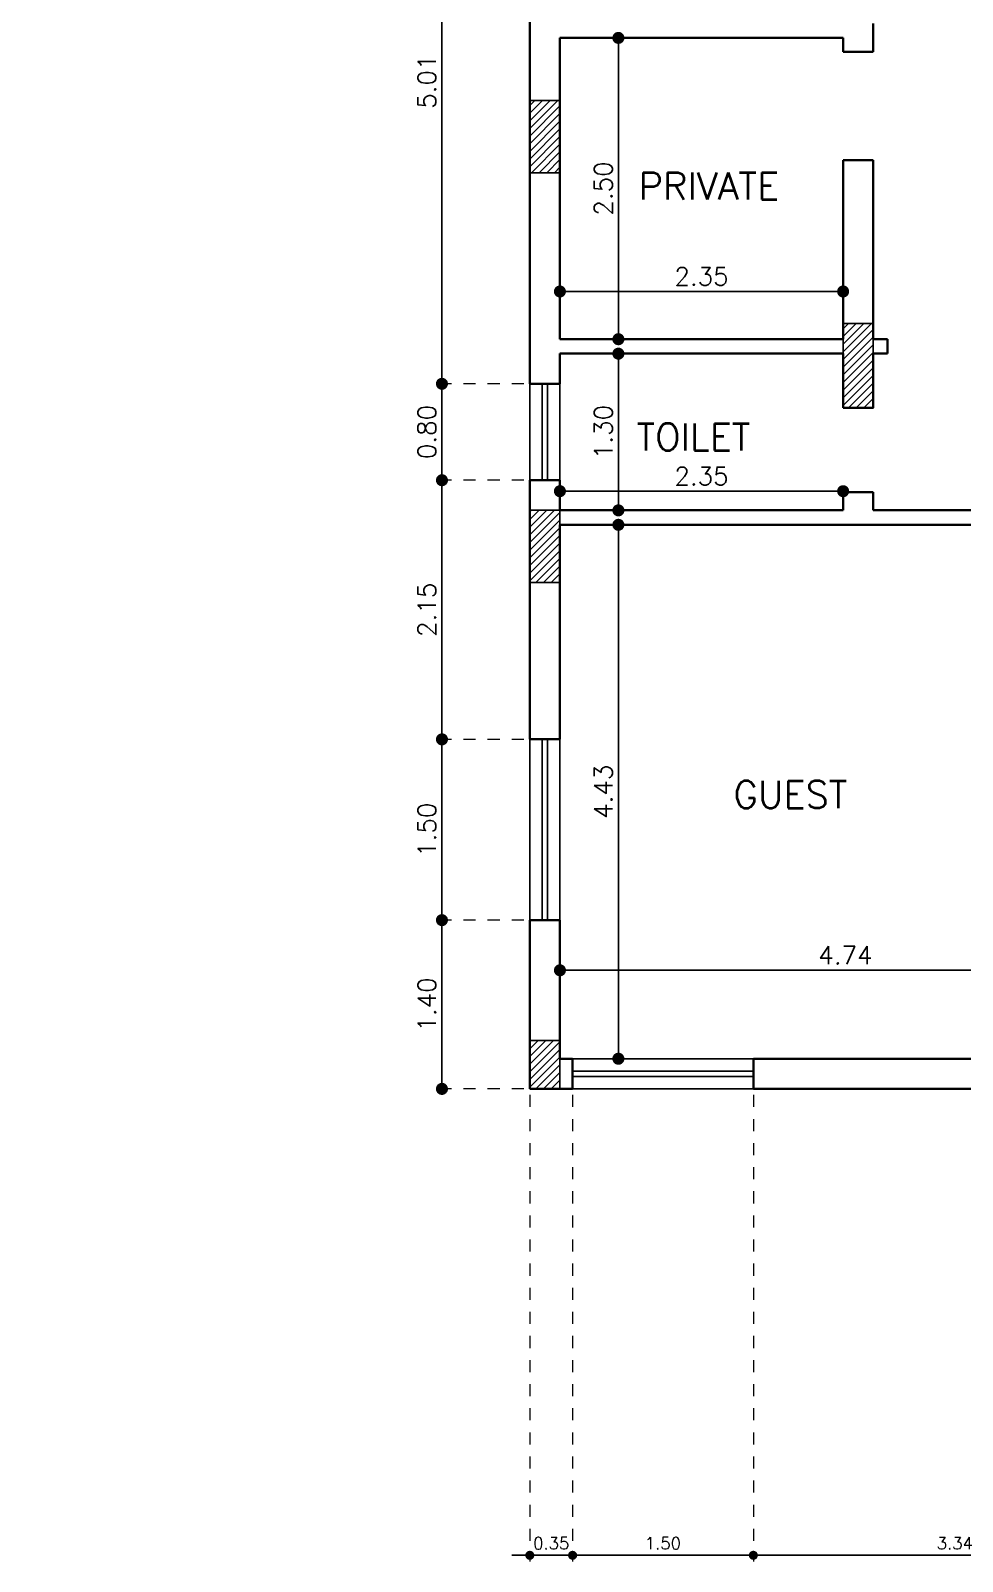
# Model space of a CAD drawing. Header units: metres. Extents: x 2217 to 2595, y -381 to -273.
# Drawn here: x 2337.03 to 2344.77, y -361.65 to -348.95 of the extents above; entities that cross this region are included whole.
import ezdxf

# ---------------------------------------------------------------- set-up
doc = ezdxf.new("R2010")
doc.units = ezdxf.units.M
doc.header["$LTSCALE"] = 0.5
doc.header["$MEASUREMENT"] = 0
doc.header["$PDMODE"] = 3
doc.header["$PDSIZE"] = -1
doc.linetypes.add('DOT2', pattern=[0.125, 0, -0.125])
for name, color, linetype in [('A-COL', 11, 'Continuous'), ('A-COLH', 1, 'Continuous'), ('A-EDM', 3, 'Continuous'), ('A-LVL', 4, 'Continuous'), ('A-WIN', 132, 'Continuous'), ('ceramic', 6, 'Continuous')]:
    doc.layers.add(name, color=color, linetype=linetype)
doc.layers.add('A-Wall', color=7, linetype='Continuous', lineweight=30)
doc.styles.add('ROMANS', font='romans.shx')
doc.dimstyles.new('dim50', dxfattribs={"dimscale": 50, "dimtxt": 0.003, "dimasz": 0.002, "dimexe": 0.001, "dimexo": 0.001, "dimgap": 0.001, "dimtad": 1, "dimzin": 0, "dimdsep": 46, "dimtxsty": 'ROMANS', "dimblk": 'DOT', "dimcen": 0, "dimclrd": 5, "dimclre": 1, "dimclrt": 7, "dimadec": 0, "dimazin": 0, "dimtfac": 1, "dimtix": 1, "dimtmove": 2, "dimatfit": 3, "dimldrblk": 'DTICK', "dimfxl": 1, "dimtolj": 1, "dimtzin": 0, "dimlwe": 20, "dimarcsym": 0})
doc.dimstyles.new('dim50 new', dxfattribs={"dimscale": 50, "dimtxt": 0.002, "dimasz": 0.0015, "dimexe": 0.001, "dimexo": 0.001, "dimgap": 0.001, "dimtad": 1, "dimzin": 0, "dimdsep": 46, "dimtxsty": 'ROMANS', "dimblk": 'DOT', "dimcen": 0, "dimclrd": 5, "dimclre": 1, "dimclrt": 7, "dimadec": 0, "dimazin": 0, "dimtfac": 1, "dimtix": 1, "dimtmove": 2, "dimatfit": 3, "dimldrblk": 'DTICK', "dimfxl": 1, "dimtolj": 1, "dimtzin": 0, "dimlwe": 20, "dimarcsym": 0})
pattern_1 = [(45, (-745.896475, -1998.83578), (-0.0318198052, 0.0318198052), [])]

# ---------------------------------------------------------------- blocks, each defined once
blk = doc.blocks.new('A$C1746cf11')
at = {"layer": 'A-COLH', "ltscale": 0.5}
h = blk.add_hatch(dxfattribs=at)
h.set_pattern_fill('ANSI31', color=256, scale=0.36)
h.set_pattern_definition(pattern_1)
h.paths.add_polyline_path([(0, 8.2), (0.25, 8.2), (0.25, 7.6), (0, 7.6)])
h = blk.add_hatch(dxfattribs=at)
h.set_pattern_fill('ANSI31', color=256, scale=0.36)
h.set_pattern_definition(pattern_1)
h.paths.add_polyline_path([(2.85, 6.35), (2.6, 6.35), (2.6, 5.65), (2.85, 5.65)])
h = blk.add_hatch(dxfattribs=at)
h.set_pattern_fill('ANSI31', color=256, scale=0.36)
h.set_pattern_definition(pattern_1)
h.paths.add_polyline_path([(0, 4.8), (0.25, 4.8), (0.25, 4.2), (0, 4.2)])
h = blk.add_hatch(dxfattribs=at)
h.set_pattern_fill('ANSI31', color=256, scale=0.36)
h.set_pattern_definition(pattern_1)
h.paths.add_polyline_path([(0, 0.4), (0.25, 0.4), (0.25, 0), (0, 0)])
at = {"layer": 'A-COL', "ltscale": 0.5}
for points in [[(0, 8.2), (0.25, 8.2), (0.25, 7.6), (0, 7.6)], [(2.6, 5.65), (2.85, 5.65), (2.85, 5.8), (2.85, 6.35), (2.6, 6.35)], [(0, 4.8), (0.25, 4.8), (0.25, 4.2), (0, 4.2)], [(0, 0.4), (0.25, 0.4), (0.25, 0), (0, 0)]]:
    blk.add_lwpolyline(points, close=True, dxfattribs=at)
blk = doc.blocks.new('_Dot')
at = {"color": 0, "linetype": 'ByBlock', "lineweight": -2}
blk.add_line((-0.5, 0), (-1, 0), dxfattribs=at)
at = {"color": 0, "linetype": 'ByBlock', "const_width": 0.5}
blk.add_lwpolyline([(-0.25, 0, 1), (0.25, 0, 1)], format="xyb", close=True, dxfattribs=at)
blk = doc.blocks.new('*D105')
at = {"layer": 'A-EDM', "color": 1, "linetype": 'DOT2', "lineweight": 20, "ltscale": 0.5, "transparency": 16777216}
for p, q in [((2343.032, -357.782), (2343.032, -361.652)), ((2346.376, -357.782), (2346.376, -361.652))]:
    blk.add_line(p, q, dxfattribs=at)
at = {"layer": 'A-EDM', "color": 5, "lineweight": -2, "ltscale": 0.5, "transparency": 16777216}
blk.add_line((2346.301, -361.602), (2343.107, -361.602), dxfattribs=at)
at = {"layer": 'DEFPOINTS', "color": 0, "ltscale": 0.5, "transparency": 16777216}
for p in [(2343.032, -357.732), (2346.376, -357.732), (2343.032, -361.602)]:
    blk.add_point(p, dxfattribs=at)
at = {"layer": 'A-EDM', "color": 5, "lineweight": -2, "ltscale": 0.5, "transparency": 16777216, "xscale": 0.075, "yscale": 0.075, "zscale": 0.075, "rotation": 180}
blk.add_blockref('_Dot', (2343.032, -361.602), dxfattribs=at)
at = {"layer": 'A-EDM', "color": 5, "lineweight": -2, "ltscale": 0.5, "transparency": 16777216, "xscale": 0.075, "yscale": 0.075, "zscale": 0.075}
blk.add_blockref('_Dot', (2346.376, -361.602), dxfattribs=at)
at = {"layer": 'A-EDM', "color": 7, "ltscale": 0.5, "transparency": 16777216, "insert": (2344.704, -361.502), "char_height": 0.1, "attachment_point": 5, "style": 'ROMANS'}
blk.add_mtext('\\A1;3.34', dxfattribs=at)
blk = doc.blocks.new('DTICK')
for p, q in [((-1.21, 0), (1.21, 0)), ((0, 1.21), (0, -1.21))]:
    blk.add_line(p, q)
at = {"color": 3}
blk.add_line((-0.63, -0.63), (0.63, 0.63), dxfattribs=at)
blk = doc.blocks.new('*D106')
at = {"layer": 'A-EDM', "color": 1, "linetype": 'DOT2', "lineweight": 20, "ltscale": 0.5, "transparency": 16777216}
for p, q in [((2341.532, -357.782), (2341.532, -361.652)), ((2343.032, -357.782), (2343.032, -361.652))]:
    blk.add_line(p, q, dxfattribs=at)
at = {"layer": 'A-EDM', "color": 5, "lineweight": -2, "ltscale": 0.5, "transparency": 16777216}
blk.add_line((2342.957, -361.602), (2341.607, -361.602), dxfattribs=at)
at = {"layer": 'DEFPOINTS', "color": 0, "ltscale": 0.5, "transparency": 16777216}
for p in [(2341.532, -357.732), (2343.032, -357.732), (2341.532, -361.602)]:
    blk.add_point(p, dxfattribs=at)
at = {"layer": 'A-EDM', "color": 5, "lineweight": -2, "ltscale": 0.5, "transparency": 16777216, "xscale": 0.075, "yscale": 0.075, "zscale": 0.075, "rotation": 180}
blk.add_blockref('_Dot', (2341.532, -361.602), dxfattribs=at)
at = {"layer": 'A-EDM', "color": 5, "lineweight": -2, "ltscale": 0.5, "transparency": 16777216, "xscale": 0.075, "yscale": 0.075, "zscale": 0.075}
blk.add_blockref('_Dot', (2343.032, -361.602), dxfattribs=at)
at = {"layer": 'A-EDM', "color": 7, "ltscale": 0.5, "transparency": 16777216, "insert": (2342.282, -361.502), "char_height": 0.1, "attachment_point": 5, "style": 'ROMANS'}
blk.add_mtext('\\A1;1.50', dxfattribs=at)
blk = doc.blocks.new('*D107')
at = {"layer": 'A-EDM', "color": 1, "linetype": 'DOT2', "lineweight": 20, "ltscale": 0.5, "transparency": 16777216}
for p, q in [((2341.177, -357.782), (2341.177, -361.652)), ((2341.532, -357.782), (2341.532, -361.652))]:
    blk.add_line(p, q, dxfattribs=at)
at = {"layer": 'A-EDM', "color": 5, "lineweight": -2, "ltscale": 0.5, "transparency": 16777216}
for p, q in [((2341.102, -361.602), (2341.027, -361.602)), ((2341.532, -361.602), (2341.177, -361.602)), ((2341.607, -361.602), (2341.682, -361.602))]:
    blk.add_line(p, q, dxfattribs=at)
at = {"layer": 'DEFPOINTS', "color": 0, "ltscale": 0.5, "transparency": 16777216}
for p in [(2341.177, -357.732), (2341.532, -357.732), (2341.177, -361.602)]:
    blk.add_point(p, dxfattribs=at)
at = {"layer": 'A-EDM', "color": 5, "lineweight": -2, "ltscale": 0.5, "transparency": 16777216, "xscale": 0.075, "yscale": 0.075, "zscale": 0.075}
blk.add_blockref('_Dot', (2341.177, -361.602), dxfattribs=at)
at = {"layer": 'A-EDM', "color": 5, "lineweight": -2, "ltscale": 0.5, "transparency": 16777216, "xscale": 0.075, "yscale": 0.075, "zscale": 0.075, "rotation": 180}
blk.add_blockref('_Dot', (2341.532, -361.602), dxfattribs=at)
at = {"layer": 'A-EDM', "color": 7, "ltscale": 0.5, "transparency": 16777216, "insert": (2341.355, -361.502), "char_height": 0.1, "attachment_point": 5, "style": 'ROMANS'}
blk.add_mtext('\\A1;0.35', dxfattribs=at)
blk = doc.blocks.new('*D206')
at = {"layer": 'A-EDM', "color": 1, "linetype": 'DOT2', "lineweight": 20, "ltscale": 0.5, "transparency": 16777216}
for p, q in [((2341.127, -346.869), (2340.398, -346.869)), ((2341.127, -351.882), (2340.398, -351.882))]:
    blk.add_line(p, q, dxfattribs=at)
at = {"layer": 'A-EDM', "color": 5, "lineweight": -2, "ltscale": 0.5, "transparency": 16777216}
blk.add_line((2340.448, -346.969), (2340.448, -351.782), dxfattribs=at)
at = {"layer": 'DEFPOINTS', "color": 0, "ltscale": 0.5, "transparency": 16777216}
for p in [(2341.177, -346.869), (2340.448, -351.882), (2341.177, -351.882)]:
    blk.add_point(p, dxfattribs=at)
at = {"layer": 'A-EDM', "color": 5, "lineweight": -2, "ltscale": 0.5, "transparency": 16777216, "xscale": 0.1, "yscale": 0.1, "zscale": 0.1}
for p, rotation in [((2340.448, -346.869), 90), ((2340.448, -351.882), 270)]:
    blk.add_blockref('_Dot', p, dxfattribs=dict(at, rotation=rotation))
at = {"layer": 'A-EDM', "color": 7, "ltscale": 0.5, "transparency": 16777216, "insert": (2340.323, -349.375), "char_height": 0.15, "attachment_point": 5, "rotation": 90, "style": 'ROMANS'}
blk.add_mtext('\\A1;5.01', dxfattribs=at)
blk = doc.blocks.new('*D207')
at = {"layer": 'A-EDM', "color": 1, "linetype": 'DOT2', "lineweight": 20, "ltscale": 0.5, "transparency": 16777216}
for p, q in [((2341.127, -351.882), (2340.398, -351.882)), ((2341.127, -352.682), (2340.398, -352.682))]:
    blk.add_line(p, q, dxfattribs=at)
at = {"layer": 'A-EDM', "color": 5, "lineweight": -2, "ltscale": 0.5, "transparency": 16777216}
blk.add_line((2340.448, -351.982), (2340.448, -352.582), dxfattribs=at)
at = {"layer": 'DEFPOINTS', "color": 0, "ltscale": 0.5, "transparency": 16777216}
for p in [(2341.177, -351.882), (2340.448, -352.682), (2341.177, -352.682)]:
    blk.add_point(p, dxfattribs=at)
at = {"layer": 'A-EDM', "color": 5, "lineweight": -2, "ltscale": 0.5, "transparency": 16777216, "xscale": 0.1, "yscale": 0.1, "zscale": 0.1}
for p, rotation in [((2340.448, -351.882), 90), ((2340.448, -352.682), 270)]:
    blk.add_blockref('_Dot', p, dxfattribs=dict(at, rotation=rotation))
at = {"layer": 'A-EDM', "color": 7, "ltscale": 0.5, "transparency": 16777216, "insert": (2340.323, -352.282), "char_height": 0.15, "attachment_point": 5, "rotation": 90, "style": 'ROMANS'}
blk.add_mtext('\\A1;0.80', dxfattribs=at)
blk = doc.blocks.new('*D208')
at = {"layer": 'A-EDM', "color": 1, "linetype": 'DOT2', "lineweight": 20, "ltscale": 0.5, "transparency": 16777216}
for p, q in [((2341.127, -352.682), (2340.398, -352.682)), ((2341.127, -354.832), (2340.398, -354.832))]:
    blk.add_line(p, q, dxfattribs=at)
at = {"layer": 'A-EDM', "color": 5, "lineweight": -2, "ltscale": 0.5, "transparency": 16777216}
blk.add_line((2340.448, -352.782), (2340.448, -354.732), dxfattribs=at)
at = {"layer": 'DEFPOINTS', "color": 0, "ltscale": 0.5, "transparency": 16777216}
for p in [(2341.177, -352.682), (2340.448, -354.832), (2341.177, -354.832)]:
    blk.add_point(p, dxfattribs=at)
at = {"layer": 'A-EDM', "color": 5, "lineweight": -2, "ltscale": 0.5, "transparency": 16777216, "xscale": 0.1, "yscale": 0.1, "zscale": 0.1}
for p, rotation in [((2340.448, -352.682), 90), ((2340.448, -354.832), 270)]:
    blk.add_blockref('_Dot', p, dxfattribs=dict(at, rotation=rotation))
at = {"layer": 'A-EDM', "color": 7, "ltscale": 0.5, "transparency": 16777216, "insert": (2340.323, -353.757), "char_height": 0.15, "attachment_point": 5, "rotation": 90, "style": 'ROMANS'}
blk.add_mtext('\\A1;2.15', dxfattribs=at)
blk = doc.blocks.new('*D209')
at = {"layer": 'A-EDM', "color": 1, "linetype": 'DOT2', "lineweight": 20, "ltscale": 0.5, "transparency": 16777216}
for p, q in [((2341.127, -354.832), (2340.398, -354.832)), ((2341.127, -356.332), (2340.398, -356.332))]:
    blk.add_line(p, q, dxfattribs=at)
at = {"layer": 'A-EDM', "color": 5, "lineweight": -2, "ltscale": 0.5, "transparency": 16777216}
blk.add_line((2340.448, -354.932), (2340.448, -356.232), dxfattribs=at)
at = {"layer": 'DEFPOINTS', "color": 0, "ltscale": 0.5, "transparency": 16777216}
for p in [(2341.177, -354.832), (2340.448, -356.332), (2341.177, -356.332)]:
    blk.add_point(p, dxfattribs=at)
at = {"layer": 'A-EDM', "color": 5, "lineweight": -2, "ltscale": 0.5, "transparency": 16777216, "xscale": 0.1, "yscale": 0.1, "zscale": 0.1}
for p, rotation in [((2340.448, -354.832), 90), ((2340.448, -356.332), 270)]:
    blk.add_blockref('_Dot', p, dxfattribs=dict(at, rotation=rotation))
at = {"layer": 'A-EDM', "color": 7, "ltscale": 0.5, "transparency": 16777216, "insert": (2340.323, -355.582), "char_height": 0.15, "attachment_point": 5, "rotation": 90, "style": 'ROMANS'}
blk.add_mtext('\\A1;1.50', dxfattribs=at)
blk = doc.blocks.new('*D211')
at = {"layer": 'A-EDM', "color": 1, "linetype": 'DOT2', "lineweight": 20, "ltscale": 0.5, "transparency": 16777216}
for p, q in [((2341.127, -356.332), (2340.398, -356.332)), ((2341.127, -357.732), (2340.398, -357.732))]:
    blk.add_line(p, q, dxfattribs=at)
at = {"layer": 'A-EDM', "color": 5, "lineweight": -2, "ltscale": 0.5, "transparency": 16777216}
blk.add_line((2340.448, -356.432), (2340.448, -357.632), dxfattribs=at)
at = {"layer": 'DEFPOINTS', "color": 0, "ltscale": 0.5, "transparency": 16777216}
for p in [(2341.177, -356.332), (2340.448, -357.732), (2341.177, -357.732)]:
    blk.add_point(p, dxfattribs=at)
at = {"layer": 'A-EDM', "color": 5, "lineweight": -2, "ltscale": 0.5, "transparency": 16777216, "xscale": 0.1, "yscale": 0.1, "zscale": 0.1}
for p, rotation in [((2340.448, -356.332), 90), ((2340.448, -357.732), 270)]:
    blk.add_blockref('_Dot', p, dxfattribs=dict(at, rotation=rotation))
at = {"layer": 'A-EDM', "color": 7, "ltscale": 0.5, "transparency": 16777216, "insert": (2340.323, -357.032), "char_height": 0.15, "attachment_point": 5, "rotation": 90, "style": 'ROMANS'}
blk.add_mtext('\\A1;1.40', dxfattribs=at)
blk = doc.blocks.new('*D216')
at = {"layer": 'A-EDM', "color": 1, "linetype": 'DOT2', "lineweight": 20, "ltscale": 0.5, "transparency": 16777216}
for p, q in [((2341.427, -351.462), (2341.427, -351.066)), ((2343.777, -351.462), (2343.777, -351.066))]:
    blk.add_line(p, q, dxfattribs=at)
at = {"layer": 'A-EDM', "color": 5, "lineweight": -2, "ltscale": 0.5, "transparency": 16777216}
blk.add_line((2341.527, -351.116), (2343.677, -351.116), dxfattribs=at)
at = {"layer": 'DEFPOINTS', "color": 0, "ltscale": 0.5, "transparency": 16777216}
for p in [(2343.777, -351.116), (2341.427, -351.512), (2343.777, -351.512)]:
    blk.add_point(p, dxfattribs=at)
at = {"layer": 'A-EDM', "color": 5, "lineweight": -2, "ltscale": 0.5, "transparency": 16777216, "xscale": 0.1, "yscale": 0.1, "zscale": 0.1, "rotation": 180}
blk.add_blockref('_Dot', (2341.427, -351.116), dxfattribs=at)
at = {"layer": 'A-EDM', "color": 5, "lineweight": -2, "ltscale": 0.5, "transparency": 16777216, "xscale": 0.1, "yscale": 0.1, "zscale": 0.1}
blk.add_blockref('_Dot', (2343.777, -351.116), dxfattribs=at)
at = {"layer": 'A-EDM', "color": 7, "ltscale": 0.5, "transparency": 16777216, "insert": (2342.602, -350.991), "char_height": 0.15, "attachment_point": 5, "style": 'ROMANS'}
blk.add_mtext('\\A1;2.35', dxfattribs=at)
blk = doc.blocks.new('*D217')
at = {"layer": 'A-EDM', "color": 1, "linetype": 'DOT2', "lineweight": 20, "ltscale": 0.5, "transparency": 16777216}
for p, q in [((2341.477, -349.012), (2341.962, -349.012)), ((2341.477, -351.512), (2341.962, -351.512))]:
    blk.add_line(p, q, dxfattribs=at)
at = {"layer": 'A-EDM', "color": 5, "lineweight": -2, "ltscale": 0.5, "transparency": 16777216}
blk.add_line((2341.912, -349.112), (2341.912, -351.412), dxfattribs=at)
at = {"layer": 'DEFPOINTS', "color": 0, "ltscale": 0.5, "transparency": 16777216}
for p in [(2341.427, -349.012), (2341.427, -351.512), (2341.912, -351.512)]:
    blk.add_point(p, dxfattribs=at)
at = {"layer": 'A-EDM', "color": 5, "lineweight": -2, "ltscale": 0.5, "transparency": 16777216, "xscale": 0.1, "yscale": 0.1, "zscale": 0.1}
for p, rotation in [((2341.912, -349.012), 90), ((2341.912, -351.512), 270)]:
    blk.add_blockref('_Dot', p, dxfattribs=dict(at, rotation=rotation))
at = {"layer": 'A-EDM', "color": 7, "ltscale": 0.5, "transparency": 16777216, "insert": (2341.787, -350.262), "char_height": 0.15, "attachment_point": 5, "rotation": 90, "style": 'ROMANS'}
blk.add_mtext('\\A1;2.50', dxfattribs=at)
blk = doc.blocks.new('*D218')
at = {"layer": 'A-EDM', "color": 1, "linetype": 'DOT2', "lineweight": 20, "ltscale": 0.5, "transparency": 16777216}
for p, q in [((2341.477, -351.632), (2341.962, -351.632)), ((2341.477, -352.932), (2341.962, -352.932))]:
    blk.add_line(p, q, dxfattribs=at)
at = {"layer": 'A-EDM', "color": 5, "lineweight": -2, "ltscale": 0.5, "transparency": 16777216}
blk.add_line((2341.912, -351.732), (2341.912, -352.832), dxfattribs=at)
at = {"layer": 'DEFPOINTS', "color": 0, "ltscale": 0.5, "transparency": 16777216}
for p in [(2341.427, -351.632), (2341.427, -352.932), (2341.912, -352.932)]:
    blk.add_point(p, dxfattribs=at)
at = {"layer": 'A-EDM', "color": 5, "lineweight": -2, "ltscale": 0.5, "transparency": 16777216, "xscale": 0.1, "yscale": 0.1, "zscale": 0.1}
for p, rotation in [((2341.912, -351.632), 90), ((2341.912, -352.932), 270)]:
    blk.add_blockref('_Dot', p, dxfattribs=dict(at, rotation=rotation))
at = {"layer": 'A-EDM', "color": 7, "ltscale": 0.5, "transparency": 16777216, "insert": (2341.787, -352.282), "char_height": 0.15, "attachment_point": 5, "rotation": 90, "style": 'ROMANS'}
blk.add_mtext('\\A1;1.30', dxfattribs=at)
blk = doc.blocks.new('*D219')
at = {"layer": 'A-EDM', "color": 1, "linetype": 'DOT2', "lineweight": 20, "ltscale": 0.5, "transparency": 16777216}
for p, q in [((2341.427, -352.882), (2341.427, -352.723)), ((2343.777, -352.882), (2343.777, -352.723))]:
    blk.add_line(p, q, dxfattribs=at)
at = {"layer": 'A-EDM', "color": 5, "lineweight": -2, "ltscale": 0.5, "transparency": 16777216}
blk.add_line((2341.527, -352.773), (2343.677, -352.773), dxfattribs=at)
at = {"layer": 'DEFPOINTS', "color": 0, "ltscale": 0.5, "transparency": 16777216}
for p in [(2343.777, -352.773), (2341.427, -352.932), (2343.777, -352.932)]:
    blk.add_point(p, dxfattribs=at)
at = {"layer": 'A-EDM', "color": 5, "lineweight": -2, "ltscale": 0.5, "transparency": 16777216, "xscale": 0.1, "yscale": 0.1, "zscale": 0.1, "rotation": 180}
blk.add_blockref('_Dot', (2341.427, -352.773), dxfattribs=at)
at = {"layer": 'A-EDM', "color": 5, "lineweight": -2, "ltscale": 0.5, "transparency": 16777216, "xscale": 0.1, "yscale": 0.1, "zscale": 0.1}
blk.add_blockref('_Dot', (2343.777, -352.773), dxfattribs=at)
at = {"layer": 'A-EDM', "color": 7, "ltscale": 0.5, "transparency": 16777216, "insert": (2342.602, -352.648), "char_height": 0.15, "attachment_point": 5, "style": 'ROMANS'}
blk.add_mtext('\\A1;2.35', dxfattribs=at)
blk = doc.blocks.new('*D220')
at = {"layer": 'A-EDM', "color": 1, "linetype": 'DOT2', "lineweight": 20, "ltscale": 0.5, "transparency": 16777216}
for p, q in [((2341.427, -356.857), (2341.427, -356.698)), ((2346.164, -356.857), (2346.164, -356.698))]:
    blk.add_line(p, q, dxfattribs=at)
at = {"layer": 'A-EDM', "color": 5, "lineweight": -2, "ltscale": 0.5, "transparency": 16777216}
blk.add_line((2341.527, -356.748), (2346.064, -356.748), dxfattribs=at)
at = {"layer": 'DEFPOINTS', "color": 0, "ltscale": 0.5, "transparency": 16777216}
for p in [(2346.164, -356.748), (2341.427, -356.907), (2346.164, -356.907)]:
    blk.add_point(p, dxfattribs=at)
at = {"layer": 'A-EDM', "color": 5, "lineweight": -2, "ltscale": 0.5, "transparency": 16777216, "xscale": 0.1, "yscale": 0.1, "zscale": 0.1, "rotation": 180}
blk.add_blockref('_Dot', (2341.427, -356.748), dxfattribs=at)
at = {"layer": 'A-EDM', "color": 5, "lineweight": -2, "ltscale": 0.5, "transparency": 16777216, "xscale": 0.1, "yscale": 0.1, "zscale": 0.1}
blk.add_blockref('_Dot', (2346.164, -356.748), dxfattribs=at)
at = {"layer": 'A-EDM', "color": 7, "ltscale": 0.5, "transparency": 16777216, "insert": (2343.796, -356.623), "char_height": 0.15, "attachment_point": 5, "style": 'ROMANS'}
blk.add_mtext('\\A1;4.74', dxfattribs=at)
blk = doc.blocks.new('*D221')
at = {"layer": 'A-EDM', "color": 1, "linetype": 'DOT2', "lineweight": 20, "ltscale": 0.5, "transparency": 16777216}
for p, q in [((2341.477, -353.052), (2341.962, -353.052)), ((2341.582, -357.482), (2341.962, -357.482))]:
    blk.add_line(p, q, dxfattribs=at)
at = {"layer": 'A-EDM', "color": 5, "lineweight": -2, "ltscale": 0.5, "transparency": 16777216}
blk.add_line((2341.912, -353.152), (2341.912, -357.382), dxfattribs=at)
at = {"layer": 'DEFPOINTS', "color": 0, "ltscale": 0.5, "transparency": 16777216}
for p in [(2341.427, -353.052), (2341.532, -357.482), (2341.912, -357.482)]:
    blk.add_point(p, dxfattribs=at)
at = {"layer": 'A-EDM', "color": 5, "lineweight": -2, "ltscale": 0.5, "transparency": 16777216, "xscale": 0.1, "yscale": 0.1, "zscale": 0.1}
for p, rotation in [((2341.912, -353.052), 90), ((2341.912, -357.482), 270)]:
    blk.add_blockref('_Dot', p, dxfattribs=dict(at, rotation=rotation))
at = {"layer": 'A-EDM', "color": 7, "ltscale": 0.5, "transparency": 16777216, "insert": (2341.787, -355.267), "char_height": 0.15, "attachment_point": 5, "rotation": 90, "style": 'ROMANS'}
blk.add_mtext('\\A1;4.43', dxfattribs=at)
blk = doc.blocks.new('*D318')
at = {"layer": 'ceramic', "color": 1, "linetype": 'DOT2', "lineweight": 20, "ltscale": 0.5, "transparency": 16777216}
for p, q in [((2574.955, -348.554), (2574.953, -348.551)), ((2570.931, -352.655), (2570.928, -352.653)), ((2281.34, -354.884), (2281.075, -354.884)), ((2281.34, -356.162), (2281.075, -356.162))]:
    blk.add_line(p, q, dxfattribs=at)
at = {"layer": 'ceramic', "color": 5, "lineweight": -2, "ltscale": 0.5, "transparency": 16777216}
for p, q in [((2571.034, -352.616), (2574.918, -348.658)), ((2281.125, -354.984), (2281.125, -356.062))]:
    blk.add_line(p, q, dxfattribs=at)
at = {"layer": 'DEFPOINTS', "color": 0, "ltscale": 0.5, "transparency": 16777216}
for p in [(2574.988, -348.586), (2574.991, -348.589), (2570.966, -352.69), (2281.39, -354.884), (2281.125, -356.162), (2281.39, -356.162)]:
    blk.add_point(p, dxfattribs=at)
at = {"layer": 'ceramic', "color": 5, "lineweight": -2, "ltscale": 0.5, "transparency": 16777216, "xscale": 0.1, "yscale": 0.1, "zscale": 0.1}
for p, rotation in [((2574.988, -348.586), 45.54088658833057), ((2570.964, -352.688), 225.5408865883306), ((2281.125, -354.884), 90), ((2281.125, -356.162), 270)]:
    blk.add_blockref('_Dot', p, dxfattribs=dict(at, rotation=rotation))
at = {"layer": 'ceramic', "color": 7, "ltscale": 0.5, "transparency": 16777216, "char_height": 0.15, "attachment_point": 5, "style": 'ROMANS'}
for s, insert, rotation in [('\\A1;5.75', (2572.887, -350.55), 45.5409), ('\\A1;1.28', (2281, -355.523), 90)]:
    blk.add_mtext(s, dxfattribs=dict(at, insert=insert, rotation=rotation))

msp = doc.modelspace()

# ---------------------------------------------------------------- linework, layer by layer
at = {"layer": 'A-Wall', "ltscale": 0.5}
for p, q in [((2341.1773, -346.8691), (2341.1773, -351.8816)), ((2343.7773, -349.0116), (2341.4273, -349.0116)), ((2341.4273, -349.0116), (2341.4273, -351.5116)), ((2343.7773, -349.1265), (2343.7773, -349.0116)), ((2344.0273, -348.8916), (2344.0273, -349.1265)), ((2343.7773, -351.5116), (2343.7773, -350.0265)), ((2344.0273, -350.0265), (2344.0273, -351.5116)), ((2341.4273, -351.5116), (2343.7773, -351.5116)), ((2344.1449, -351.5116), (2344.0273, -351.5116)), ((2341.4273, -351.6316), (2341.4273, -351.8816)), ((2341.4273, -351.6316), (2343.7773, -351.6316)), ((2343.7773, -352.0816), (2343.7773, -351.6316)), ((2344.1449, -351.6316), (2344.0273, -351.6316)), ((2344.0273, -351.6316), (2344.0273, -352.0816)), ((2341.4273, -351.8816), (2341.1773, -351.8816)), ((2344.0273, -352.0816), (2343.7773, -352.0816)), ((2341.1773, -352.6816), (2341.1773, -354.8316)), ((2341.4273, -352.6816), (2341.1773, -352.6816)), ((2341.4273, -352.6816), (2341.4273, -352.9316)), ((2343.7773, -352.9316), (2343.7773, -352.7816)), ((2344.0273, -352.7816), (2343.7773, -352.7816)), ((2344.0273, -352.7816), (2344.0273, -352.9316)), ((2341.4273, -352.9316), (2343.7773, -352.9316)), ((2345.2227, -352.9316), (2344.0273, -352.9316)), ((2341.4273, -353.0516), (2341.4273, -354.8316)), ((2341.4273, -353.0516), (2344.9223, -353.0516)), ((2341.1773, -354.8316), (2341.4273, -354.8316)), ((2341.1773, -356.3316), (2341.4273, -356.3316)), ((2341.1773, -356.3316), (2341.1773, -357.7316)), ((2341.4273, -356.3316), (2341.4273, -357.4816)), ((2341.4273, -357.4816), (2341.5323, -357.4816)), ((2343.0323, -357.4816), (2345.0473, -357.4816)), ((2341.1773, -357.7316), (2341.5323, -357.7316)), ((2343.0323, -357.7316), (2346.376, -357.7316))]:
    msp.add_line(p, q, dxfattribs=at)
at = {"layer": 'A-Wall'}
for p, q in [((2343.7773, -349.1265), (2344.0273, -349.1265)), ((2343.7773, -350.0265), (2344.0273, -350.0265)), ((2344.1449, -351.5116), (2344.1449, -351.6316)), ((2341.5323, -357.4816), (2341.5323, -357.7316)), ((2343.0323, -357.4816), (2343.0323, -357.7316))]:
    msp.add_line(p, q, dxfattribs=at)
at = {"layer": 'A-WIN'}
for points in [[(2341.1773, -352.6816), (2341.1773, -351.8816), (2341.4273, -351.8816), (2341.4273, -352.6816)], [(2341.2798, -351.8816), (2341.2798, -352.6816), (2341.3249, -352.6816), (2341.3249, -351.8816)], [(2341.1773, -356.3316), (2341.1773, -354.8316), (2341.4273, -354.8316), (2341.4273, -356.3316)], [(2341.2798, -354.8316), (2341.2798, -356.3316), (2341.3249, -356.3316), (2341.3249, -354.8316)], [(2341.5323, -357.4816), (2343.0323, -357.4816), (2343.0323, -357.7316), (2341.5323, -357.7316)], [(2343.0323, -357.584), (2341.5323, -357.584), (2341.5323, -357.6292), (2343.0323, -357.6292)]]:
    msp.add_lwpolyline(points, close=True, dxfattribs=at)

# ---------------------------------------------------------------- block references
at = {"layer": 'A-Wall', "ltscale": 0.5}
msp.add_blockref('A$C1746cf11', (2341.1773, -357.7316), dxfattribs=at)

# ---------------------------------------------------------------- texts
at = {"layer": 'A-LVL', "color": 7, "style": 'ROMANS'}
for s, p in [('PRIVATE', (2342.0795, -350.3539)), ('TOILET', (2342.0625, -352.4352)), ('GUEST', (2342.867, -355.4016))]:
    msp.add_text(s, height=0.225, dxfattribs=at).set_placement(p)

# ---------------------------------------------------------------- dimensions: what is measured, and where the dimension line sits
at = {"layer": 'A-EDM', "ltscale": 0.5}
for base, p1, p2, picture, middle in [((2340.4478, -351.8816), (2341.1773, -346.8691), (2341.1773, -351.8816), '*D206', (2340.3228, -349.3753)), ((2341.9121, -351.5116), (2341.4273, -349.0116), (2341.4273, -351.5116), '*D217', (2341.7871, -350.2616)), ((2341.9121, -352.9316), (2341.4273, -351.6316), (2341.4273, -352.9316), '*D218', (2341.7871, -352.2816)), ((2340.4478, -352.6816), (2341.1773, -351.8816), (2341.1773, -352.6816), '*D207', (2340.3228, -352.2816)), ((2340.4478, -354.8316), (2341.1773, -352.6816), (2341.1773, -354.8316), '*D208', (2340.3228, -353.7566)), ((2341.9121, -357.4816), (2341.4273, -353.0516), (2341.5323, -357.4816), '*D221', (2341.7871, -355.2666)), ((2340.4478, -356.3316), (2341.1773, -354.8316), (2341.1773, -356.3316), '*D209', (2340.3228, -355.5816)), ((2340.4478, -357.7316), (2341.1773, -356.3316), (2341.1773, -357.7316), '*D211', (2340.3228, -357.0316))]:
    dim = msp.add_linear_dim(base=base, p1=p1, p2=p2, angle=90, dimstyle='dim50', dxfattribs=at)
    dim.commit()
    dim.dimension.update_dxf_attribs({"geometry": picture, "text_midpoint": middle})
for base, p1, p2, dimstyle, picture, middle in [((2343.7773, -351.1159), (2341.4273, -351.5116), (2343.7773, -351.5116), 'dim50', '*D216', (2342.6023, -350.9909)), ((2343.7773, -352.7728), (2341.4273, -352.9316), (2343.7773, -352.9316), 'dim50', '*D219', (2342.6023, -352.6478)), ((2346.1639, -356.7478), (2341.4273, -356.9066), (2346.1639, -356.9066), 'dim50', '*D220', (2343.7956, -356.6228)), ((2341.1773305, -361.602355), (2341.5323304, -357.7315942), (2341.1773305, -357.7315947), 'dim50 new', '*D107', (2341.3548305, -361.502355)), ((2341.5323, -361.6024), (2343.0323, -357.7316), (2341.5323, -357.7316), 'dim50 new', '*D106', (2342.2823, -361.5024)), ((2343.0323, -361.6024), (2346.376, -357.7316), (2343.0323, -357.7316), 'dim50 new', '*D105', (2344.7042, -361.5024))]:
    dim = msp.add_linear_dim(base=base, p1=p1, p2=p2, dimstyle=dimstyle, dxfattribs=at)
    dim.commit()
    dim.dimension.update_dxf_attribs({"geometry": picture, "text_midpoint": middle})
at = {"layer": 'ceramic', "ltscale": 0.5}
dim = msp.add_linear_dim(base=(2281.1253, -356.1616), p1=(2281.3898, -354.8843), p2=(2281.3898, -356.1616), angle=90, dimstyle='dim50', dxfattribs=at)
dim.commit()
dim.dimension.update_dxf_attribs({"geometry": '*D318', "text_midpoint": (2281.0003, -355.5229)})
dim = msp.add_aligned_dim(p1=(2570.9663, -352.6905), p2=(2574.9912, -348.5889), distance=0.0038, dimstyle='dim50', dxfattribs=at)
dim.commit()
dim.dimension.update_dxf_attribs({"geometry": '*D318', "text_midpoint": (2572.8868, -350.5495)})

doc.saveas('drawing.dxf')
